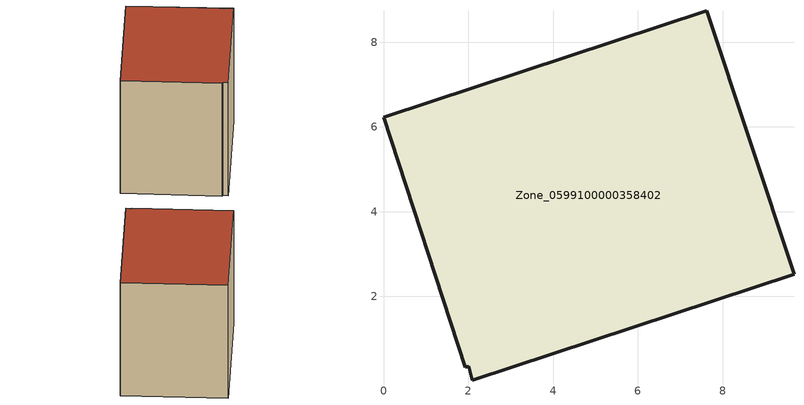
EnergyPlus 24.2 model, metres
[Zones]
Zone_0599100000358402
 floor ground (C_G): 7.63,8.74 9.69,2.52 2.1,0.02 2.01,0.35 1.93,0.33 0,6.22 z4.16
 wall outside (C_F): 7.63,8.74 0,6.22 1.93,0.33 2.01,0.35 2.1,0.02 9.69,2.52 7.63,8.74 z4.16:12.43
 roof outside (C_R): 9.69,2.52 7.63,8.74 0,6.22 1.93,0.33 2.01,0.35 2.1,0.02 z12.43
[BUILDING]
Pand.0599100000358402: North Axis=0; Terrain=City; Loads Convergence Tolerance Value=0.04; Temperature Convergence Tolerance Value=0.4; Solar Distribution=FullExterior; Maximum Number of Warmup Days=25; Minimum Number of Warmup Days=1
[Site:Location]
Rotterdam.The.Hague.AP_ZH_NLD Design_Conditions: Latitude=51.96; Longitude=4.45; Time Zone=1; Elevation=-4.5
[SITE:GROUNDTEMPERATURE:BUILDINGSURFACE]
18, 18, 18, 18, 18, 18, 18, 18, 18, 18, 18, 18
[MATERIAL] Thermal Absorptance=0.9; Solar Absorptance=0.7; Visible Absorptance=0.7
Name | Roughness | Thickness | Conductivity | Density | Specific Heat
G.TC.1992-2005 | MediumSmooth | 0.15 | 0.06 | 540 | 1210
F.TC.1992-2005 | Rough | 0.3 | 0.12 | 1920 | 840
R.TC.1992-2005 | MediumRough | 0.2 | 0.08 | 1500 | 1000
[CONSTRUCTION]
C_G: G.TC.1992-2005
C_F: F.TC.1992-2005
C_R: R.TC.1992-2005
[ZONE]
Zone_0599100000358402: Type=1; Multiplier=1; Ceiling Height=Autocalculate; Volume=Autocalculate; Floor Area=autocalculate; Part of Total Floor Area=Yes
[ZONEINFILTRATION:DESIGNFLOWRATE]
Infil_Zone_0599100000358402: Zone or ZoneList or Space or SpaceList=Zone_0599100000358402; Schedule=AlwaysOn; Design Flow Rate Calculation Method=Flow/Area; Flow Rate per Floor Area=0.0015; Constant Term Coefficient=1; Temperature Term Coefficient=0; Velocity Term Coefficient=0; Velocity Squared Term Coefficient=0
[HVACTEMPLATE:ZONE:IDEALLOADSAIRSYSTEM]
Zone_0599100000358402: Maximum Heating Supply Air Temperature=50; Minimum Cooling Supply Air Temperature=13; Maximum Heating Supply Air Humidity Ratio=0.0156; Minimum Cooling Supply Air Humidity Ratio=0.0077; Heating Limit=NoLimit; Cooling Limit=NoLimit; Dehumidification Control Type=ConstantSensibleHeatRatio; Cooling Sensible Heat Ratio=0.7; Dehumidification Setpoint=60; Humidification Control Type=None; Humidification Setpoint=30; Outdoor Air Method=None; Outdoor Air Flow Rate per Person=0.00944; Outdoor Air Flow Rate per Zone Floor Area=0; Outdoor Air Flow Rate per Zone=0; Demand Controlled Ventilation Type=None; Outdoor Air Economizer Type=NoEconomizer; Heat Recovery Type=None; Sensible Heat Recovery Effectiveness=0.7; Latent Heat Recovery Effectiveness=0.65
[ZONECONTROL:THERMOSTAT]
ThermostatControl_Zone_0599100000358402: Zone or ZoneList=Zone_0599100000358402; Control Type Schedule=DualSetpointControlType; Control 1=Thermostat_Zone_0599100000358402; Temperature Difference Between Cutout And Setpoint=0
[THERMOSTATSETPOINT:DUALSETPOINT]
Thermostat_Zone_0599100000358402: Heating Setpoint Temperature Schedule=HeatingSetpoint_Zone_0599100000358402; Cooling Setpoint Temperature Schedule=CoolingSetpoint_Zone_0599100000358402
[SCHEDULE:COMPACT]
HeatingSetpoint_Zone_0599100000358402: Through: 12/31, For: AllDays, Until: 24:00, 21
CoolingSetpoint_Zone_0599100000358402: Through: 12/31, For: AllDays, Until: 24:00, 24
DualSetpointControlType: Through: 12/31, For: AllDays, Until: 24:00, 4
AlwaysOn: Through: 12/31, For: AllDays, Until: 24:00, 1
